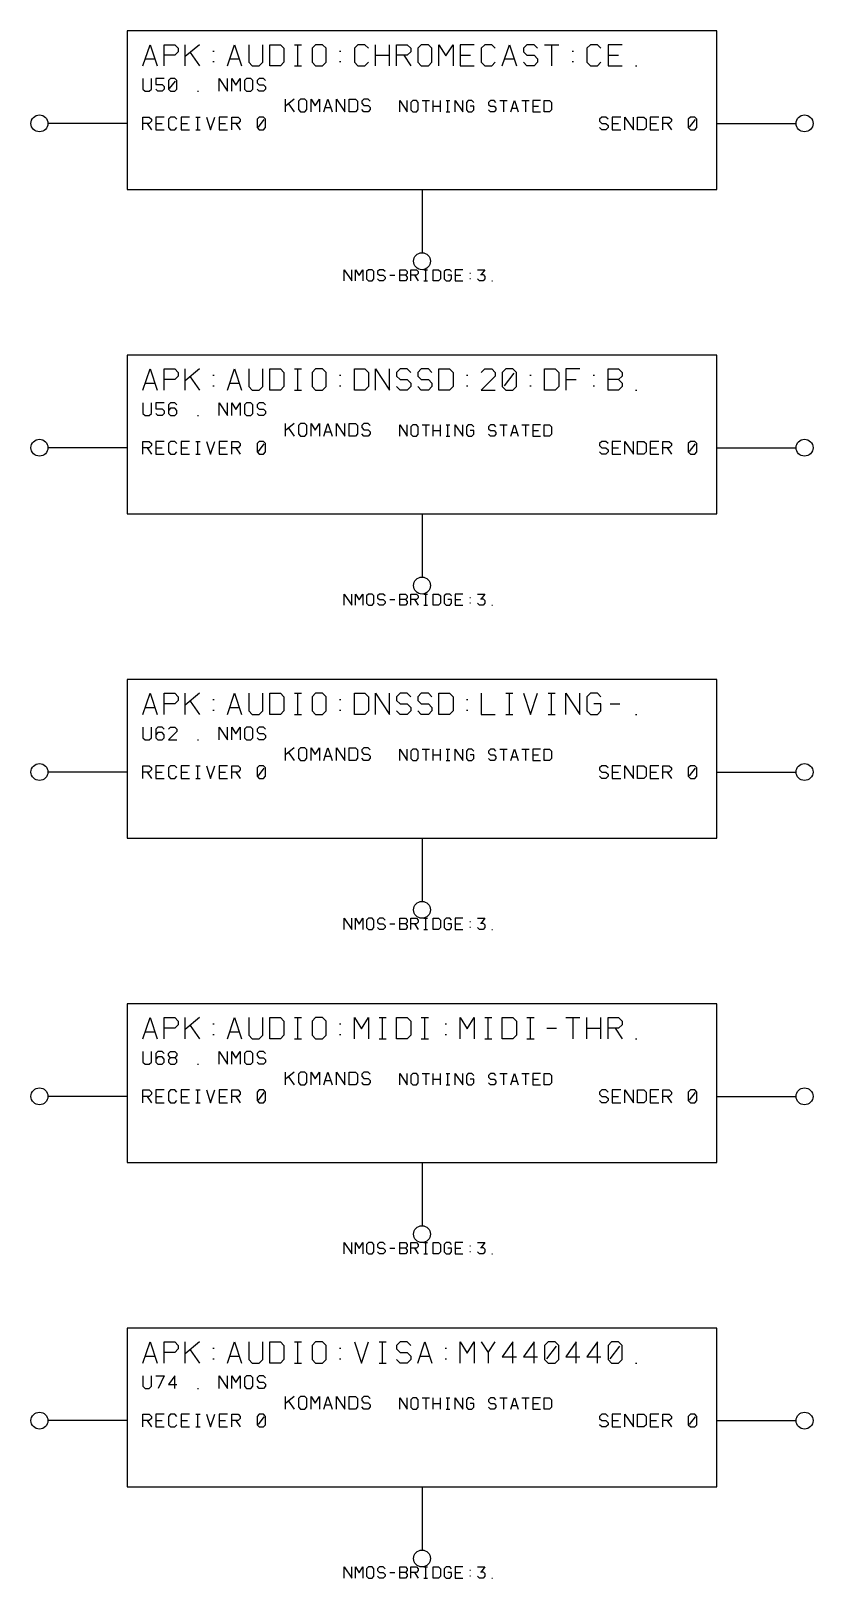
# Model space of a CAD drawing. Header units: millimetres. Extents: x 10 to 2534, y 10 to 1372.
# Drawn here: x 862.3 to 1010.3, y 702.9 to 995.8 of the extents above; entities that cross this region are included whole.
import ezdxf

# ---------------------------------------------------------------- set-up
doc = ezdxf.new("R2010")
doc.units = ezdxf.units.MM
for name, color, linetype, lineweight in [('DEVICE', 7, 'CONTINUOUS', 25), ('LABEL', 8, 'CONTINUOUS', 25), ('PANE', 250, 'CONTINUOUS', 25), ('POINT', 4, 'CONTINUOUS', 25), ('PORT_BUS', 5, 'CONTINUOUS', 25), ('PORT_IN', 3, 'CONTINUOUS', 25), ('PORT_OUT', 30, 'CONTINUOUS', 25)]:
    doc.layers.add(name, color=color, linetype=linetype, lineweight=lineweight)

msp = doc.modelspace()

# ---------------------------------------------------------------- linework, layer by layer
at = {"layer": 'DEVICE'}
for points in [[(880.5, 965.8), (992.1, 965.8), (992.1, 995.8), (880.5, 995.8)], [(880.5, 904.4), (992.1, 904.4), (992.1, 934.4), (880.5, 934.4)], [(880.5, 843), (992.1, 843), (992.1, 873), (880.5, 873)], [(880.5, 781.6), (992.1, 781.6), (992.1, 811.6), (880.5, 811.6)], [(880.5, 720.2), (992.1, 720.2), (992.1, 750.2), (880.5, 750.2)]]:
    msp.add_lwpolyline(points, close=True, dxfattribs=at)
at = {"layer": 'LABEL'}
for points in [[(883.5, 989.2), (884.833333, 993.2), (886.166667, 989.2)], [(887.5, 989.2), (887.5, 993.2), (889.5, 993.2), (890.166667, 992.533333), (890.166667, 991.866667), (889.5, 991.2), (887.5, 991.2)], [(891.5, 989.2), (891.5, 993.2)], [(894.166667, 993.2), (891.5, 990.933333)], [(899.5, 989.2), (900.833333, 993.2), (902.166667, 989.2)], [(903.5, 993.2), (903.5, 989.866667), (904.166667, 989.2), (905.5, 989.2), (906.166667, 989.866667), (906.166667, 993.2)], [(907.5, 989.2), (907.5, 993.2), (909.5, 993.2), (910.166667, 992.533333), (910.166667, 989.866667), (909.5, 989.2), (907.5, 989.2)], [(912.166667, 993.2), (913.5, 993.2)], [(912.833333, 989.2), (912.833333, 993.2)], [(916.166667, 989.2), (917.5, 989.2), (918.166667, 989.866667), (918.166667, 992.533333), (917.5, 993.2), (916.166667, 993.2), (915.5, 992.533333), (915.5, 989.866667), (916.166667, 989.2)], [(926.166667, 992.533333), (925.5, 993.2), (924.166667, 993.2), (923.5, 992.533333), (923.5, 989.866667), (924.166667, 989.2), (925.5, 989.2), (926.166667, 989.866667)], [(927.5, 989.2), (927.5, 993.2)], [(930.166667, 989.2), (930.166667, 993.2)], [(931.5, 989.2), (931.5, 993.2), (933.5, 993.2), (934.166667, 992.533333), (934.166667, 991.866667), (933.5, 991.2), (931.5, 991.2)], [(936.166667, 989.2), (937.5, 989.2), (938.166667, 989.866667), (938.166667, 992.533333), (937.5, 993.2), (936.166667, 993.2), (935.5, 992.533333), (935.5, 989.866667), (936.166667, 989.2)], [(939.5, 989.2), (939.5, 993.2), (940.833333, 991.066667), (942.166667, 993.2), (942.166667, 989.2)], [(946.166667, 993.2), (943.5, 993.2), (943.5, 989.2), (946.166667, 989.2)], [(950.166667, 992.533333), (949.5, 993.2), (948.166667, 993.2), (947.5, 992.533333), (947.5, 989.866667), (948.166667, 989.2), (949.5, 989.2), (950.166667, 989.866667)], [(951.5, 989.2), (952.833333, 993.2), (954.166667, 989.2)], [(958.166667, 992.533333), (957.5, 993.2), (956.166667, 993.2), (955.5, 992.533333), (955.5, 991.866667), (956.166667, 991.2), (957.5, 991.2), (958.166667, 990.533333), (958.166667, 989.866667), (957.5, 989.2), (956.166667, 989.2), (955.5, 989.866667)], [(959.5, 993.2), (962.166667, 993.2)], [(960.833333, 993.2), (960.833333, 989.2)], [(970.166667, 992.533333), (969.5, 993.2), (968.166667, 993.2), (967.5, 992.533333), (967.5, 989.866667), (968.166667, 989.2), (969.5, 989.2), (970.166667, 989.866667)], [(974.166667, 993.2), (971.5, 993.2), (971.5, 989.2), (974.166667, 989.2)], [(883.966667, 990.533333), (885.7, 990.533333)], [(892.433333, 991.733333), (894.166667, 989.2)], [(896.7, 992), (896.966667, 992)], [(899.966667, 990.533333), (901.7, 990.533333)], [(920.7, 992), (920.966667, 992)], [(927.5, 991.2), (930.166667, 991.2)], [(932.833333, 991.2), (934.166667, 989.2)], [(943.5, 991.2), (945.5, 991.2)], [(951.966667, 990.533333), (953.7, 990.533333)], [(964.7, 992), (964.966667, 992)], [(971.5, 991.2), (973.5, 991.2)], [(896.7, 990), (896.966667, 990)], [(912.166667, 989.2), (913.5, 989.2)], [(920.7, 990), (920.966667, 990)], [(964.7, 990), (964.966667, 990)], [(976.7, 989.2), (976.966667, 989.2)], [(883.5, 986.8), (883.5, 984.8), (883.9, 984.4), (884.7, 984.4), (885.1, 984.8), (885.1, 986.8)], [(887.5, 986.8), (885.9, 986.8), (885.9, 985.68), (887.1, 985.68), (887.5, 985.28), (887.5, 984.8), (887.1, 984.4), (886.3, 984.4), (885.9, 984.8)], [(888.7, 984.4), (889.5, 984.4), (889.9, 984.8), (889.9, 986.4), (889.5, 986.8), (888.7, 986.8), (888.3, 986.4), (888.3, 984.8), (888.7, 984.4)], [(888.54, 984.88), (889.66, 986.32)], [(893.82, 984.4), (893.98, 984.4)], [(897.9, 984.4), (897.9, 986.8), (899.5, 984.4), (899.5, 986.8)], [(900.3, 984.4), (900.3, 986.8), (901.1, 985.52), (901.9, 986.8), (901.9, 984.4)], [(903.1, 984.4), (903.9, 984.4), (904.3, 984.8), (904.3, 986.4), (903.9, 986.8), (903.1, 986.8), (902.7, 986.4), (902.7, 984.8), (903.1, 984.4)], [(906.7, 986.4), (906.3, 986.8), (905.5, 986.8), (905.1, 986.4), (905.1, 986), (905.5, 985.6), (906.3, 985.6), (906.7, 985.2), (906.7, 984.8), (906.3, 984.4), (905.5, 984.4), (905.1, 984.8)], [(883.5, 977.1), (883.5, 979.5), (884.7, 979.5), (885.1, 979.1), (885.1, 978.7), (884.7, 978.3), (883.5, 978.3)], [(884.3, 978.3), (885.1, 977.1)], [(887.5, 979.5), (885.9, 979.5), (885.9, 977.1), (887.5, 977.1)], [(885.9, 978.3), (887.1, 978.3)], [(889.9, 979.1), (889.5, 979.5), (888.7, 979.5), (888.3, 979.1), (888.3, 977.5), (888.7, 977.1), (889.5, 977.1), (889.9, 977.5)], [(892.3, 979.5), (890.7, 979.5), (890.7, 977.1), (892.3, 977.1)], [(890.7, 978.3), (891.9, 978.3)], [(893.5, 979.5), (894.3, 979.5)], [(893.9, 977.1), (893.9, 979.5)], [(895.5, 979.5), (896.3, 977.1), (897.1, 979.5)], [(899.5, 979.5), (897.9, 979.5), (897.9, 977.1), (899.5, 977.1)], [(897.9, 978.3), (899.1, 978.3)], [(900.3, 977.1), (900.3, 979.5), (901.5, 979.5), (901.9, 979.1), (901.9, 978.7), (901.5, 978.3), (900.3, 978.3)], [(901.1, 978.3), (901.9, 977.1)], [(905.5, 977.1), (906.3, 977.1), (906.7, 977.5), (906.7, 979.1), (906.3, 979.5), (905.5, 979.5), (905.1, 979.1), (905.1, 977.5), (905.5, 977.1)], [(905.34, 977.58), (906.46, 979.02)], [(971.5, 979.1), (971.1, 979.5), (970.3, 979.5), (969.9, 979.1), (969.9, 978.7), (970.3, 978.3), (971.1, 978.3), (971.5, 977.9), (971.5, 977.5), (971.1, 977.1), (970.3, 977.1), (969.9, 977.5)], [(973.9, 979.5), (972.3, 979.5), (972.3, 977.1), (973.9, 977.1)], [(972.3, 978.3), (973.5, 978.3)], [(974.7, 977.1), (974.7, 979.5), (976.3, 977.1), (976.3, 979.5)], [(977.1, 977.1), (977.1, 979.5), (978.3, 979.5), (978.7, 979.1), (978.7, 977.5), (978.3, 977.1), (977.1, 977.1)], [(981.1, 979.5), (979.5, 979.5), (979.5, 977.1), (981.1, 977.1)], [(979.5, 978.3), (980.7, 978.3)], [(981.9, 977.1), (981.9, 979.5), (983.1, 979.5), (983.5, 979.1), (983.5, 978.7), (983.1, 978.3), (981.9, 978.3)], [(982.7, 978.3), (983.5, 977.1)], [(987.1, 977.1), (987.9, 977.1), (988.3, 977.5), (988.3, 979.1), (987.9, 979.5), (987.1, 979.5), (986.7, 979.1), (986.7, 977.5), (987.1, 977.1)], [(986.94, 977.58), (988.06, 979.02)], [(893.5, 977.1), (894.3, 977.1)], [(921.6, 948.5), (921.6, 950.6), (923, 948.5), (923, 950.6)], [(923.7, 948.5), (923.7, 950.6), (924.4, 949.48), (925.1, 950.6), (925.1, 948.5)], [(926.15, 948.5), (926.85, 948.5), (927.2, 948.85), (927.2, 950.25), (926.85, 950.6), (926.15, 950.6), (925.8, 950.25), (925.8, 948.85), (926.15, 948.5)], [(929.3, 950.25), (928.95, 950.6), (928.25, 950.6), (927.9, 950.25), (927.9, 949.9), (928.25, 949.55), (928.95, 949.55), (929.3, 949.2), (929.3, 948.85), (928.95, 948.5), (928.25, 948.5), (927.9, 948.85)], [(930.21, 949.55), (931.19, 949.55)], [(932.1, 948.5), (932.1, 950.6), (933.15, 950.6), (933.5, 950.25), (933.5, 949.9), (933.15, 949.55), (932.1, 949.55)], [(933.15, 949.55), (933.5, 949.2), (933.5, 948.85), (933.15, 948.5), (932.1, 948.5)], [(934.2, 948.5), (934.2, 950.6), (935.25, 950.6), (935.6, 950.25), (935.6, 949.9), (935.25, 949.55), (934.2, 949.55)], [(934.9, 949.55), (935.6, 948.5)], [(936.65, 950.6), (937.35, 950.6)], [(937, 948.5), (937, 950.6)], [(938.4, 948.5), (938.4, 950.6), (939.45, 950.6), (939.8, 950.25), (939.8, 948.85), (939.45, 948.5), (938.4, 948.5)], [(941.9, 950.25), (941.55, 950.6), (940.85, 950.6), (940.5, 950.25), (940.5, 948.85), (940.85, 948.5), (941.55, 948.5), (941.9, 948.85), (941.9, 949.55), (941.2, 949.55)], [(944, 950.6), (942.6, 950.6), (942.6, 948.5), (944, 948.5)], [(942.6, 949.55), (943.65, 949.55)], [(945.33, 949.97), (945.47, 949.97)], [(946.8, 950.6), (948.2, 950.6), (947.5, 949.69)], [(947.36, 949.69), (947.85, 949.69), (948.2, 949.34), (948.2, 948.85), (947.85, 948.5), (947.15, 948.5), (946.8, 948.85)], [(936.65, 948.5), (937.35, 948.5)], [(945.33, 948.92), (945.47, 948.92)], [(949.53, 948.5), (949.67, 948.5)], [(883.5, 927.8), (884.833333, 931.8), (886.166667, 927.8)], [(887.5, 927.8), (887.5, 931.8), (889.5, 931.8), (890.166667, 931.133333), (890.166667, 930.466667), (889.5, 929.8), (887.5, 929.8)], [(891.5, 927.8), (891.5, 931.8)], [(894.166667, 931.8), (891.5, 929.533333)], [(899.5, 927.8), (900.833333, 931.8), (902.166667, 927.8)], [(903.5, 931.8), (903.5, 928.466667), (904.166667, 927.8), (905.5, 927.8), (906.166667, 928.466667), (906.166667, 931.8)], [(907.5, 927.8), (907.5, 931.8), (909.5, 931.8), (910.166667, 931.133333), (910.166667, 928.466667), (909.5, 927.8), (907.5, 927.8)], [(912.166667, 931.8), (913.5, 931.8)], [(912.833333, 927.8), (912.833333, 931.8)], [(916.166667, 927.8), (917.5, 927.8), (918.166667, 928.466667), (918.166667, 931.133333), (917.5, 931.8), (916.166667, 931.8), (915.5, 931.133333), (915.5, 928.466667), (916.166667, 927.8)], [(923.5, 927.8), (923.5, 931.8), (925.5, 931.8), (926.166667, 931.133333), (926.166667, 928.466667), (925.5, 927.8), (923.5, 927.8)], [(927.5, 927.8), (927.5, 931.8), (930.166667, 927.8), (930.166667, 931.8)], [(934.166667, 931.133333), (933.5, 931.8), (932.166667, 931.8), (931.5, 931.133333), (931.5, 930.466667), (932.166667, 929.8), (933.5, 929.8), (934.166667, 929.133333), (934.166667, 928.466667), (933.5, 927.8), (932.166667, 927.8), (931.5, 928.466667)], [(938.166667, 931.133333), (937.5, 931.8), (936.166667, 931.8), (935.5, 931.133333), (935.5, 930.466667), (936.166667, 929.8), (937.5, 929.8), (938.166667, 929.133333), (938.166667, 928.466667), (937.5, 927.8), (936.166667, 927.8), (935.5, 928.466667)], [(939.5, 927.8), (939.5, 931.8), (941.5, 931.8), (942.166667, 931.133333), (942.166667, 928.466667), (941.5, 927.8), (939.5, 927.8)], [(947.5, 931.133333), (948.166667, 931.8), (949.5, 931.8), (950.166667, 931.133333), (950.166667, 930.466667), (947.5, 927.8), (950.166667, 927.8)], [(952.166667, 927.8), (953.5, 927.8), (954.166667, 928.466667), (954.166667, 931.133333), (953.5, 931.8), (952.166667, 931.8), (951.5, 931.133333), (951.5, 928.466667), (952.166667, 927.8)], [(959.5, 927.8), (959.5, 931.8), (961.5, 931.8), (962.166667, 931.133333), (962.166667, 928.466667), (961.5, 927.8), (959.5, 927.8)], [(966.166667, 931.8), (963.5, 931.8), (963.5, 927.8)], [(971.5, 927.8), (971.5, 931.8), (973.5, 931.8), (974.166667, 931.133333), (974.166667, 930.466667), (973.5, 929.8), (971.5, 929.8)], [(883.966667, 929.133333), (885.7, 929.133333)], [(892.433333, 930.333333), (894.166667, 927.8)], [(896.7, 930.6), (896.966667, 930.6)], [(896.7, 928.6), (896.966667, 928.6)], [(899.966667, 929.133333), (901.7, 929.133333)], [(920.7, 930.6), (920.966667, 930.6)], [(920.7, 928.6), (920.966667, 928.6)], [(944.7, 930.6), (944.966667, 930.6)], [(944.7, 928.6), (944.966667, 928.6)], [(951.9, 928.6), (953.766667, 931)], [(956.7, 930.6), (956.966667, 930.6)], [(956.7, 928.6), (956.966667, 928.6)], [(963.5, 929.8), (965.5, 929.8)], [(968.7, 930.6), (968.966667, 930.6)], [(968.7, 928.6), (968.966667, 928.6)], [(973.5, 929.8), (974.166667, 929.133333), (974.166667, 928.466667), (973.5, 927.8), (971.5, 927.8)], [(912.166667, 927.8), (913.5, 927.8)], [(976.7, 927.8), (976.966667, 927.8)], [(883.5, 925.4), (883.5, 923.4), (883.9, 923), (884.7, 923), (885.1, 923.4), (885.1, 925.4)], [(887.5, 925.4), (885.9, 925.4), (885.9, 924.28), (887.1, 924.28), (887.5, 923.88), (887.5, 923.4), (887.1, 923), (886.3, 923), (885.9, 923.4)], [(889.9, 925), (889.5, 925.4), (888.7, 925.4), (888.3, 925), (888.3, 923.4), (888.7, 923), (889.5, 923), (889.9, 923.4), (889.9, 923.96), (889.5, 924.36), (888.7, 924.36), (888.3, 923.96)], [(893.82, 923), (893.98, 923)], [(897.9, 923), (897.9, 925.4), (899.5, 923), (899.5, 925.4)], [(900.3, 923), (900.3, 925.4), (901.1, 924.12), (901.9, 925.4), (901.9, 923)], [(903.1, 923), (903.9, 923), (904.3, 923.4), (904.3, 925), (903.9, 925.4), (903.1, 925.4), (902.7, 925), (902.7, 923.4), (903.1, 923)], [(906.7, 925), (906.3, 925.4), (905.5, 925.4), (905.1, 925), (905.1, 924.6), (905.5, 924.2), (906.3, 924.2), (906.7, 923.8), (906.7, 923.4), (906.3, 923), (905.5, 923), (905.1, 923.4)], [(883.5, 915.7), (883.5, 918.1), (884.7, 918.1), (885.1, 917.7), (885.1, 917.3), (884.7, 916.9), (883.5, 916.9)], [(884.3, 916.9), (885.1, 915.7)], [(887.5, 918.1), (885.9, 918.1), (885.9, 915.7), (887.5, 915.7)], [(885.9, 916.9), (887.1, 916.9)], [(889.9, 917.7), (889.5, 918.1), (888.7, 918.1), (888.3, 917.7), (888.3, 916.1), (888.7, 915.7), (889.5, 915.7), (889.9, 916.1)], [(892.3, 918.1), (890.7, 918.1), (890.7, 915.7), (892.3, 915.7)], [(890.7, 916.9), (891.9, 916.9)], [(893.5, 918.1), (894.3, 918.1)], [(893.9, 915.7), (893.9, 918.1)], [(895.5, 918.1), (896.3, 915.7), (897.1, 918.1)], [(899.5, 918.1), (897.9, 918.1), (897.9, 915.7), (899.5, 915.7)], [(897.9, 916.9), (899.1, 916.9)], [(900.3, 915.7), (900.3, 918.1), (901.5, 918.1), (901.9, 917.7), (901.9, 917.3), (901.5, 916.9), (900.3, 916.9)], [(901.1, 916.9), (901.9, 915.7)], [(905.5, 915.7), (906.3, 915.7), (906.7, 916.1), (906.7, 917.7), (906.3, 918.1), (905.5, 918.1), (905.1, 917.7), (905.1, 916.1), (905.5, 915.7)], [(905.34, 916.18), (906.46, 917.62)], [(971.5, 917.7), (971.1, 918.1), (970.3, 918.1), (969.9, 917.7), (969.9, 917.3), (970.3, 916.9), (971.1, 916.9), (971.5, 916.5), (971.5, 916.1), (971.1, 915.7), (970.3, 915.7), (969.9, 916.1)], [(973.9, 918.1), (972.3, 918.1), (972.3, 915.7), (973.9, 915.7)], [(972.3, 916.9), (973.5, 916.9)], [(974.7, 915.7), (974.7, 918.1), (976.3, 915.7), (976.3, 918.1)], [(977.1, 915.7), (977.1, 918.1), (978.3, 918.1), (978.7, 917.7), (978.7, 916.1), (978.3, 915.7), (977.1, 915.7)], [(981.1, 918.1), (979.5, 918.1), (979.5, 915.7), (981.1, 915.7)], [(979.5, 916.9), (980.7, 916.9)], [(981.9, 915.7), (981.9, 918.1), (983.1, 918.1), (983.5, 917.7), (983.5, 917.3), (983.1, 916.9), (981.9, 916.9)], [(982.7, 916.9), (983.5, 915.7)], [(987.1, 915.7), (987.9, 915.7), (988.3, 916.1), (988.3, 917.7), (987.9, 918.1), (987.1, 918.1), (986.7, 917.7), (986.7, 916.1), (987.1, 915.7)], [(986.94, 916.18), (988.06, 917.62)], [(893.5, 915.7), (894.3, 915.7)], [(921.6, 887.1), (921.6, 889.2), (923, 887.1), (923, 889.2)], [(923.7, 887.1), (923.7, 889.2), (924.4, 888.08), (925.1, 889.2), (925.1, 887.1)], [(926.15, 887.1), (926.85, 887.1), (927.2, 887.45), (927.2, 888.85), (926.85, 889.2), (926.15, 889.2), (925.8, 888.85), (925.8, 887.45), (926.15, 887.1)], [(929.3, 888.85), (928.95, 889.2), (928.25, 889.2), (927.9, 888.85), (927.9, 888.5), (928.25, 888.15), (928.95, 888.15), (929.3, 887.8), (929.3, 887.45), (928.95, 887.1), (928.25, 887.1), (927.9, 887.45)], [(930.21, 888.15), (931.19, 888.15)], [(932.1, 887.1), (932.1, 889.2), (933.15, 889.2), (933.5, 888.85), (933.5, 888.5), (933.15, 888.15), (932.1, 888.15)], [(933.15, 888.15), (933.5, 887.8), (933.5, 887.45), (933.15, 887.1), (932.1, 887.1)], [(934.2, 887.1), (934.2, 889.2), (935.25, 889.2), (935.6, 888.85), (935.6, 888.5), (935.25, 888.15), (934.2, 888.15)], [(934.9, 888.15), (935.6, 887.1)], [(936.65, 889.2), (937.35, 889.2)], [(937, 887.1), (937, 889.2)], [(938.4, 887.1), (938.4, 889.2), (939.45, 889.2), (939.8, 888.85), (939.8, 887.45), (939.45, 887.1), (938.4, 887.1)], [(941.9, 888.85), (941.55, 889.2), (940.85, 889.2), (940.5, 888.85), (940.5, 887.45), (940.85, 887.1), (941.55, 887.1), (941.9, 887.45), (941.9, 888.15), (941.2, 888.15)], [(944, 889.2), (942.6, 889.2), (942.6, 887.1), (944, 887.1)], [(942.6, 888.15), (943.65, 888.15)], [(945.33, 888.57), (945.47, 888.57)], [(945.33, 887.52), (945.47, 887.52)], [(946.8, 889.2), (948.2, 889.2), (947.5, 888.29)], [(947.36, 888.29), (947.85, 888.29), (948.2, 887.94), (948.2, 887.45), (947.85, 887.1), (947.15, 887.1), (946.8, 887.45)], [(936.65, 887.1), (937.35, 887.1)], [(949.53, 887.1), (949.67, 887.1)], [(883.5, 866.4), (884.833333, 870.4), (886.166667, 866.4)], [(887.5, 866.4), (887.5, 870.4), (889.5, 870.4), (890.166667, 869.733333), (890.166667, 869.066667), (889.5, 868.4), (887.5, 868.4)], [(891.5, 866.4), (891.5, 870.4)], [(894.166667, 870.4), (891.5, 868.133333)], [(899.5, 866.4), (900.833333, 870.4), (902.166667, 866.4)], [(903.5, 870.4), (903.5, 867.066667), (904.166667, 866.4), (905.5, 866.4), (906.166667, 867.066667), (906.166667, 870.4)], [(907.5, 866.4), (907.5, 870.4), (909.5, 870.4), (910.166667, 869.733333), (910.166667, 867.066667), (909.5, 866.4), (907.5, 866.4)], [(912.166667, 870.4), (913.5, 870.4)], [(912.833333, 866.4), (912.833333, 870.4)], [(916.166667, 866.4), (917.5, 866.4), (918.166667, 867.066667), (918.166667, 869.733333), (917.5, 870.4), (916.166667, 870.4), (915.5, 869.733333), (915.5, 867.066667), (916.166667, 866.4)], [(923.5, 866.4), (923.5, 870.4), (925.5, 870.4), (926.166667, 869.733333), (926.166667, 867.066667), (925.5, 866.4), (923.5, 866.4)], [(927.5, 866.4), (927.5, 870.4), (930.166667, 866.4), (930.166667, 870.4)], [(934.166667, 869.733333), (933.5, 870.4), (932.166667, 870.4), (931.5, 869.733333), (931.5, 869.066667), (932.166667, 868.4), (933.5, 868.4), (934.166667, 867.733333), (934.166667, 867.066667), (933.5, 866.4), (932.166667, 866.4), (931.5, 867.066667)], [(938.166667, 869.733333), (937.5, 870.4), (936.166667, 870.4), (935.5, 869.733333), (935.5, 869.066667), (936.166667, 868.4), (937.5, 868.4), (938.166667, 867.733333), (938.166667, 867.066667), (937.5, 866.4), (936.166667, 866.4), (935.5, 867.066667)], [(939.5, 866.4), (939.5, 870.4), (941.5, 870.4), (942.166667, 869.733333), (942.166667, 867.066667), (941.5, 866.4), (939.5, 866.4)], [(947.5, 870.4), (947.5, 866.4), (950.166667, 866.4)], [(952.166667, 870.4), (953.5, 870.4)], [(952.833333, 866.4), (952.833333, 870.4)], [(955.5, 870.4), (956.833333, 866.4), (958.166667, 870.4)], [(960.166667, 870.4), (961.5, 870.4)], [(960.833333, 866.4), (960.833333, 870.4)], [(963.5, 866.4), (963.5, 870.4), (966.166667, 866.4), (966.166667, 870.4)], [(970.166667, 869.733333), (969.5, 870.4), (968.166667, 870.4), (967.5, 869.733333), (967.5, 867.066667), (968.166667, 866.4), (969.5, 866.4), (970.166667, 867.066667), (970.166667, 868.4), (968.833333, 868.4)], [(883.966667, 867.733333), (885.7, 867.733333)], [(892.433333, 868.933333), (894.166667, 866.4)], [(896.7, 869.2), (896.966667, 869.2)], [(896.7, 867.2), (896.966667, 867.2)], [(899.966667, 867.733333), (901.7, 867.733333)], [(920.7, 869.2), (920.966667, 869.2)], [(920.7, 867.2), (920.966667, 867.2)], [(944.7, 869.2), (944.966667, 869.2)], [(944.7, 867.2), (944.966667, 867.2)], [(971.9, 868.4), (973.766667, 868.4)], [(912.166667, 866.4), (913.5, 866.4)], [(952.166667, 866.4), (953.5, 866.4)], [(960.166667, 866.4), (961.5, 866.4)], [(976.7, 866.4), (976.966667, 866.4)], [(883.5, 864), (883.5, 862), (883.9, 861.6), (884.7, 861.6), (885.1, 862), (885.1, 864)], [(887.5, 863.6), (887.1, 864), (886.3, 864), (885.9, 863.6), (885.9, 862), (886.3, 861.6), (887.1, 861.6), (887.5, 862), (887.5, 862.56), (887.1, 862.96), (886.3, 862.96), (885.9, 862.56)], [(888.3, 863.6), (888.7, 864), (889.5, 864), (889.9, 863.6), (889.9, 863.2), (888.3, 861.6), (889.9, 861.6)], [(893.82, 861.6), (893.98, 861.6)], [(897.9, 861.6), (897.9, 864), (899.5, 861.6), (899.5, 864)], [(900.3, 861.6), (900.3, 864), (901.1, 862.72), (901.9, 864), (901.9, 861.6)], [(903.1, 861.6), (903.9, 861.6), (904.3, 862), (904.3, 863.6), (903.9, 864), (903.1, 864), (902.7, 863.6), (902.7, 862), (903.1, 861.6)], [(906.7, 863.6), (906.3, 864), (905.5, 864), (905.1, 863.6), (905.1, 863.2), (905.5, 862.8), (906.3, 862.8), (906.7, 862.4), (906.7, 862), (906.3, 861.6), (905.5, 861.6), (905.1, 862)], [(883.5, 854.3), (883.5, 856.7), (884.7, 856.7), (885.1, 856.3), (885.1, 855.9), (884.7, 855.5), (883.5, 855.5)], [(884.3, 855.5), (885.1, 854.3)], [(887.5, 856.7), (885.9, 856.7), (885.9, 854.3), (887.5, 854.3)], [(885.9, 855.5), (887.1, 855.5)], [(889.9, 856.3), (889.5, 856.7), (888.7, 856.7), (888.3, 856.3), (888.3, 854.7), (888.7, 854.3), (889.5, 854.3), (889.9, 854.7)], [(892.3, 856.7), (890.7, 856.7), (890.7, 854.3), (892.3, 854.3)], [(890.7, 855.5), (891.9, 855.5)], [(893.5, 856.7), (894.3, 856.7)], [(893.9, 854.3), (893.9, 856.7)], [(895.5, 856.7), (896.3, 854.3), (897.1, 856.7)], [(899.5, 856.7), (897.9, 856.7), (897.9, 854.3), (899.5, 854.3)], [(897.9, 855.5), (899.1, 855.5)], [(900.3, 854.3), (900.3, 856.7), (901.5, 856.7), (901.9, 856.3), (901.9, 855.9), (901.5, 855.5), (900.3, 855.5)], [(901.1, 855.5), (901.9, 854.3)], [(905.5, 854.3), (906.3, 854.3), (906.7, 854.7), (906.7, 856.3), (906.3, 856.7), (905.5, 856.7), (905.1, 856.3), (905.1, 854.7), (905.5, 854.3)], [(905.34, 854.78), (906.46, 856.22)], [(971.5, 856.3), (971.1, 856.7), (970.3, 856.7), (969.9, 856.3), (969.9, 855.9), (970.3, 855.5), (971.1, 855.5), (971.5, 855.1), (971.5, 854.7), (971.1, 854.3), (970.3, 854.3), (969.9, 854.7)], [(973.9, 856.7), (972.3, 856.7), (972.3, 854.3), (973.9, 854.3)], [(972.3, 855.5), (973.5, 855.5)], [(974.7, 854.3), (974.7, 856.7), (976.3, 854.3), (976.3, 856.7)], [(977.1, 854.3), (977.1, 856.7), (978.3, 856.7), (978.7, 856.3), (978.7, 854.7), (978.3, 854.3), (977.1, 854.3)], [(981.1, 856.7), (979.5, 856.7), (979.5, 854.3), (981.1, 854.3)], [(979.5, 855.5), (980.7, 855.5)], [(981.9, 854.3), (981.9, 856.7), (983.1, 856.7), (983.5, 856.3), (983.5, 855.9), (983.1, 855.5), (981.9, 855.5)], [(982.7, 855.5), (983.5, 854.3)], [(987.1, 854.3), (987.9, 854.3), (988.3, 854.7), (988.3, 856.3), (987.9, 856.7), (987.1, 856.7), (986.7, 856.3), (986.7, 854.7), (987.1, 854.3)], [(986.94, 854.78), (988.06, 856.22)], [(893.5, 854.3), (894.3, 854.3)], [(921.6, 825.7), (921.6, 827.8), (923, 825.7), (923, 827.8)], [(923.7, 825.7), (923.7, 827.8), (924.4, 826.68), (925.1, 827.8), (925.1, 825.7)], [(926.15, 825.7), (926.85, 825.7), (927.2, 826.05), (927.2, 827.45), (926.85, 827.8), (926.15, 827.8), (925.8, 827.45), (925.8, 826.05), (926.15, 825.7)], [(929.3, 827.45), (928.95, 827.8), (928.25, 827.8), (927.9, 827.45), (927.9, 827.1), (928.25, 826.75), (928.95, 826.75), (929.3, 826.4), (929.3, 826.05), (928.95, 825.7), (928.25, 825.7), (927.9, 826.05)], [(930.21, 826.75), (931.19, 826.75)], [(932.1, 825.7), (932.1, 827.8), (933.15, 827.8), (933.5, 827.45), (933.5, 827.1), (933.15, 826.75), (932.1, 826.75)], [(933.15, 826.75), (933.5, 826.4), (933.5, 826.05), (933.15, 825.7), (932.1, 825.7)], [(934.2, 825.7), (934.2, 827.8), (935.25, 827.8), (935.6, 827.45), (935.6, 827.1), (935.25, 826.75), (934.2, 826.75)], [(934.9, 826.75), (935.6, 825.7)], [(936.65, 827.8), (937.35, 827.8)], [(937, 825.7), (937, 827.8)], [(938.4, 825.7), (938.4, 827.8), (939.45, 827.8), (939.8, 827.45), (939.8, 826.05), (939.45, 825.7), (938.4, 825.7)], [(941.9, 827.45), (941.55, 827.8), (940.85, 827.8), (940.5, 827.45), (940.5, 826.05), (940.85, 825.7), (941.55, 825.7), (941.9, 826.05), (941.9, 826.75), (941.2, 826.75)], [(944, 827.8), (942.6, 827.8), (942.6, 825.7), (944, 825.7)], [(942.6, 826.75), (943.65, 826.75)], [(945.33, 827.17), (945.47, 827.17)], [(945.33, 826.12), (945.47, 826.12)], [(946.8, 827.8), (948.2, 827.8), (947.5, 826.89)], [(947.36, 826.89), (947.85, 826.89), (948.2, 826.54), (948.2, 826.05), (947.85, 825.7), (947.15, 825.7), (946.8, 826.05)], [(936.65, 825.7), (937.35, 825.7)], [(949.53, 825.7), (949.67, 825.7)], [(883.5, 805), (884.833333, 809), (886.166667, 805)], [(887.5, 805), (887.5, 809), (889.5, 809), (890.166667, 808.333333), (890.166667, 807.666667), (889.5, 807), (887.5, 807)], [(891.5, 805), (891.5, 809)], [(894.166667, 809), (891.5, 806.733333)], [(899.5, 805), (900.833333, 809), (902.166667, 805)], [(903.5, 809), (903.5, 805.666667), (904.166667, 805), (905.5, 805), (906.166667, 805.666667), (906.166667, 809)], [(907.5, 805), (907.5, 809), (909.5, 809), (910.166667, 808.333333), (910.166667, 805.666667), (909.5, 805), (907.5, 805)], [(912.166667, 809), (913.5, 809)], [(912.833333, 805), (912.833333, 809)], [(916.166667, 805), (917.5, 805), (918.166667, 805.666667), (918.166667, 808.333333), (917.5, 809), (916.166667, 809), (915.5, 808.333333), (915.5, 805.666667), (916.166667, 805)], [(923.5, 805), (923.5, 809), (924.833333, 806.866667), (926.166667, 809), (926.166667, 805)], [(928.166667, 809), (929.5, 809)], [(928.833333, 805), (928.833333, 809)], [(931.5, 805), (931.5, 809), (933.5, 809), (934.166667, 808.333333), (934.166667, 805.666667), (933.5, 805), (931.5, 805)], [(936.166667, 809), (937.5, 809)], [(936.833333, 805), (936.833333, 809)], [(943.5, 805), (943.5, 809), (944.833333, 806.866667), (946.166667, 809), (946.166667, 805)], [(948.166667, 809), (949.5, 809)], [(948.833333, 805), (948.833333, 809)], [(951.5, 805), (951.5, 809), (953.5, 809), (954.166667, 808.333333), (954.166667, 805.666667), (953.5, 805), (951.5, 805)], [(956.166667, 809), (957.5, 809)], [(956.833333, 805), (956.833333, 809)], [(963.5, 809), (966.166667, 809)], [(964.833333, 809), (964.833333, 805)], [(967.5, 805), (967.5, 809)], [(970.166667, 805), (970.166667, 809)], [(971.5, 805), (971.5, 809), (973.5, 809), (974.166667, 808.333333), (974.166667, 807.666667), (973.5, 807), (971.5, 807)], [(883.966667, 806.333333), (885.7, 806.333333)], [(892.433333, 807.533333), (894.166667, 805)], [(896.7, 807.8), (896.966667, 807.8)], [(896.7, 805.8), (896.966667, 805.8)], [(899.966667, 806.333333), (901.7, 806.333333)], [(920.7, 807.8), (920.966667, 807.8)], [(920.7, 805.8), (920.966667, 805.8)], [(940.7, 807.8), (940.966667, 807.8)], [(940.7, 805.8), (940.966667, 805.8)], [(959.9, 807), (961.766667, 807)], [(967.5, 807), (970.166667, 807)], [(972.833333, 807), (974.166667, 805)], [(883.5, 802.6), (883.5, 800.6), (883.9, 800.2), (884.7, 800.2), (885.1, 800.6), (885.1, 802.6)], [(887.5, 802.2), (887.1, 802.6), (886.3, 802.6), (885.9, 802.2), (885.9, 800.6), (886.3, 800.2), (887.1, 800.2), (887.5, 800.6), (887.5, 801.16), (887.1, 801.56), (886.3, 801.56), (885.9, 801.16)], [(888.7, 801.4), (888.3, 801.8), (888.3, 802.2), (888.7, 802.6), (889.5, 802.6), (889.9, 802.2), (889.9, 801.8), (889.5, 801.4), (888.7, 801.4), (888.3, 801), (888.3, 800.6), (888.7, 800.2), (889.5, 800.2), (889.9, 800.6), (889.9, 801), (889.5, 801.4)], [(897.9, 800.2), (897.9, 802.6), (899.5, 800.2), (899.5, 802.6)], [(900.3, 800.2), (900.3, 802.6), (901.1, 801.32), (901.9, 802.6), (901.9, 800.2)], [(903.1, 800.2), (903.9, 800.2), (904.3, 800.6), (904.3, 802.2), (903.9, 802.6), (903.1, 802.6), (902.7, 802.2), (902.7, 800.6), (903.1, 800.2)], [(906.7, 802.2), (906.3, 802.6), (905.5, 802.6), (905.1, 802.2), (905.1, 801.8), (905.5, 801.4), (906.3, 801.4), (906.7, 801), (906.7, 800.6), (906.3, 800.2), (905.5, 800.2), (905.1, 800.6)], [(912.166667, 805), (913.5, 805)], [(928.166667, 805), (929.5, 805)], [(936.166667, 805), (937.5, 805)], [(948.166667, 805), (949.5, 805)], [(956.166667, 805), (957.5, 805)], [(976.7, 805), (976.966667, 805)], [(893.82, 800.2), (893.98, 800.2)], [(883.5, 792.9), (883.5, 795.3), (884.7, 795.3), (885.1, 794.9), (885.1, 794.5), (884.7, 794.1), (883.5, 794.1)], [(884.3, 794.1), (885.1, 792.9)], [(887.5, 795.3), (885.9, 795.3), (885.9, 792.9), (887.5, 792.9)], [(885.9, 794.1), (887.1, 794.1)], [(889.9, 794.9), (889.5, 795.3), (888.7, 795.3), (888.3, 794.9), (888.3, 793.3), (888.7, 792.9), (889.5, 792.9), (889.9, 793.3)], [(892.3, 795.3), (890.7, 795.3), (890.7, 792.9), (892.3, 792.9)], [(890.7, 794.1), (891.9, 794.1)], [(893.5, 795.3), (894.3, 795.3)], [(893.9, 792.9), (893.9, 795.3)], [(895.5, 795.3), (896.3, 792.9), (897.1, 795.3)], [(899.5, 795.3), (897.9, 795.3), (897.9, 792.9), (899.5, 792.9)], [(897.9, 794.1), (899.1, 794.1)], [(900.3, 792.9), (900.3, 795.3), (901.5, 795.3), (901.9, 794.9), (901.9, 794.5), (901.5, 794.1), (900.3, 794.1)], [(901.1, 794.1), (901.9, 792.9)], [(905.5, 792.9), (906.3, 792.9), (906.7, 793.3), (906.7, 794.9), (906.3, 795.3), (905.5, 795.3), (905.1, 794.9), (905.1, 793.3), (905.5, 792.9)], [(905.34, 793.38), (906.46, 794.82)], [(971.5, 794.9), (971.1, 795.3), (970.3, 795.3), (969.9, 794.9), (969.9, 794.5), (970.3, 794.1), (971.1, 794.1), (971.5, 793.7), (971.5, 793.3), (971.1, 792.9), (970.3, 792.9), (969.9, 793.3)], [(973.9, 795.3), (972.3, 795.3), (972.3, 792.9), (973.9, 792.9)], [(972.3, 794.1), (973.5, 794.1)], [(974.7, 792.9), (974.7, 795.3), (976.3, 792.9), (976.3, 795.3)], [(977.1, 792.9), (977.1, 795.3), (978.3, 795.3), (978.7, 794.9), (978.7, 793.3), (978.3, 792.9), (977.1, 792.9)], [(981.1, 795.3), (979.5, 795.3), (979.5, 792.9), (981.1, 792.9)], [(979.5, 794.1), (980.7, 794.1)], [(981.9, 792.9), (981.9, 795.3), (983.1, 795.3), (983.5, 794.9), (983.5, 794.5), (983.1, 794.1), (981.9, 794.1)], [(982.7, 794.1), (983.5, 792.9)], [(987.1, 792.9), (987.9, 792.9), (988.3, 793.3), (988.3, 794.9), (987.9, 795.3), (987.1, 795.3), (986.7, 794.9), (986.7, 793.3), (987.1, 792.9)], [(986.94, 793.38), (988.06, 794.82)], [(893.5, 792.9), (894.3, 792.9)], [(921.6, 764.3), (921.6, 766.4), (923, 764.3), (923, 766.4)], [(923.7, 764.3), (923.7, 766.4), (924.4, 765.28), (925.1, 766.4), (925.1, 764.3)], [(926.15, 764.3), (926.85, 764.3), (927.2, 764.65), (927.2, 766.05), (926.85, 766.4), (926.15, 766.4), (925.8, 766.05), (925.8, 764.65), (926.15, 764.3)], [(929.3, 766.05), (928.95, 766.4), (928.25, 766.4), (927.9, 766.05), (927.9, 765.7), (928.25, 765.35), (928.95, 765.35), (929.3, 765), (929.3, 764.65), (928.95, 764.3), (928.25, 764.3), (927.9, 764.65)], [(930.21, 765.35), (931.19, 765.35)], [(932.1, 764.3), (932.1, 766.4), (933.15, 766.4), (933.5, 766.05), (933.5, 765.7), (933.15, 765.35), (932.1, 765.35)], [(933.15, 765.35), (933.5, 765), (933.5, 764.65), (933.15, 764.3), (932.1, 764.3)], [(934.2, 764.3), (934.2, 766.4), (935.25, 766.4), (935.6, 766.05), (935.6, 765.7), (935.25, 765.35), (934.2, 765.35)], [(934.9, 765.35), (935.6, 764.3)], [(936.65, 766.4), (937.35, 766.4)], [(937, 764.3), (937, 766.4)], [(938.4, 764.3), (938.4, 766.4), (939.45, 766.4), (939.8, 766.05), (939.8, 764.65), (939.45, 764.3), (938.4, 764.3)], [(941.9, 766.05), (941.55, 766.4), (940.85, 766.4), (940.5, 766.05), (940.5, 764.65), (940.85, 764.3), (941.55, 764.3), (941.9, 764.65), (941.9, 765.35), (941.2, 765.35)], [(944, 766.4), (942.6, 766.4), (942.6, 764.3), (944, 764.3)], [(942.6, 765.35), (943.65, 765.35)], [(945.33, 765.77), (945.47, 765.77)], [(945.33, 764.72), (945.47, 764.72)], [(946.8, 766.4), (948.2, 766.4), (947.5, 765.49)], [(947.36, 765.49), (947.85, 765.49), (948.2, 765.14), (948.2, 764.65), (947.85, 764.3), (947.15, 764.3), (946.8, 764.65)], [(936.65, 764.3), (937.35, 764.3)], [(949.53, 764.3), (949.67, 764.3)], [(883.5, 743.6), (884.833333, 747.6), (886.166667, 743.6)], [(887.5, 743.6), (887.5, 747.6), (889.5, 747.6), (890.166667, 746.933333), (890.166667, 746.266667), (889.5, 745.6), (887.5, 745.6)], [(891.5, 743.6), (891.5, 747.6)], [(894.166667, 747.6), (891.5, 745.333333)], [(899.5, 743.6), (900.833333, 747.6), (902.166667, 743.6)], [(903.5, 747.6), (903.5, 744.266667), (904.166667, 743.6), (905.5, 743.6), (906.166667, 744.266667), (906.166667, 747.6)], [(907.5, 743.6), (907.5, 747.6), (909.5, 747.6), (910.166667, 746.933333), (910.166667, 744.266667), (909.5, 743.6), (907.5, 743.6)], [(912.166667, 747.6), (913.5, 747.6)], [(912.833333, 743.6), (912.833333, 747.6)], [(916.166667, 743.6), (917.5, 743.6), (918.166667, 744.266667), (918.166667, 746.933333), (917.5, 747.6), (916.166667, 747.6), (915.5, 746.933333), (915.5, 744.266667), (916.166667, 743.6)], [(923.5, 747.6), (924.833333, 743.6), (926.166667, 747.6)], [(928.166667, 747.6), (929.5, 747.6)], [(928.833333, 743.6), (928.833333, 747.6)], [(934.166667, 746.933333), (933.5, 747.6), (932.166667, 747.6), (931.5, 746.933333), (931.5, 746.266667), (932.166667, 745.6), (933.5, 745.6), (934.166667, 744.933333), (934.166667, 744.266667), (933.5, 743.6), (932.166667, 743.6), (931.5, 744.266667)], [(935.5, 743.6), (936.833333, 747.6), (938.166667, 743.6)], [(943.5, 743.6), (943.5, 747.6), (944.833333, 745.466667), (946.166667, 747.6), (946.166667, 743.6)], [(947.5, 747.6), (948.833333, 745.6), (950.166667, 747.6)], [(953.5, 743.6), (953.5, 747.6), (951.5, 744.8), (954.166667, 744.8)], [(957.5, 743.6), (957.5, 747.6), (955.5, 744.8), (958.166667, 744.8)], [(960.166667, 743.6), (961.5, 743.6), (962.166667, 744.266667), (962.166667, 746.933333), (961.5, 747.6), (960.166667, 747.6), (959.5, 746.933333), (959.5, 744.266667), (960.166667, 743.6)], [(965.5, 743.6), (965.5, 747.6), (963.5, 744.8), (966.166667, 744.8)], [(969.5, 743.6), (969.5, 747.6), (967.5, 744.8), (970.166667, 744.8)], [(972.166667, 743.6), (973.5, 743.6), (974.166667, 744.266667), (974.166667, 746.933333), (973.5, 747.6), (972.166667, 747.6), (971.5, 746.933333), (971.5, 744.266667), (972.166667, 743.6)], [(883.966667, 744.933333), (885.7, 744.933333)], [(892.433333, 746.133333), (894.166667, 743.6)], [(896.7, 746.4), (896.966667, 746.4)], [(896.7, 744.4), (896.966667, 744.4)], [(899.966667, 744.933333), (901.7, 744.933333)], [(920.7, 746.4), (920.966667, 746.4)], [(920.7, 744.4), (920.966667, 744.4)], [(935.966667, 744.933333), (937.7, 744.933333)], [(940.7, 746.4), (940.966667, 746.4)], [(940.7, 744.4), (940.966667, 744.4)], [(948.833333, 745.6), (948.833333, 743.6)], [(959.9, 744.4), (961.766667, 746.8)], [(971.9, 744.4), (973.766667, 746.8)], [(883.5, 741.2), (883.5, 739.2), (883.9, 738.8), (884.7, 738.8), (885.1, 739.2), (885.1, 741.2)], [(885.9, 741.2), (887.5, 741.2), (886.38, 738.8)], [(889.5, 738.8), (889.5, 741.2), (888.3, 739.52), (889.9, 739.52)], [(897.9, 738.8), (897.9, 741.2), (899.5, 738.8), (899.5, 741.2)], [(900.3, 738.8), (900.3, 741.2), (901.1, 739.92), (901.9, 741.2), (901.9, 738.8)], [(903.1, 738.8), (903.9, 738.8), (904.3, 739.2), (904.3, 740.8), (903.9, 741.2), (903.1, 741.2), (902.7, 740.8), (902.7, 739.2), (903.1, 738.8)], [(906.7, 740.8), (906.3, 741.2), (905.5, 741.2), (905.1, 740.8), (905.1, 740.4), (905.5, 740), (906.3, 740), (906.7, 739.6), (906.7, 739.2), (906.3, 738.8), (905.5, 738.8), (905.1, 739.2)], [(912.166667, 743.6), (913.5, 743.6)], [(928.166667, 743.6), (929.5, 743.6)], [(976.7, 743.6), (976.966667, 743.6)], [(893.82, 738.8), (893.98, 738.8)], [(883.5, 731.5), (883.5, 733.9), (884.7, 733.9), (885.1, 733.5), (885.1, 733.1), (884.7, 732.7), (883.5, 732.7)], [(884.3, 732.7), (885.1, 731.5)], [(887.5, 733.9), (885.9, 733.9), (885.9, 731.5), (887.5, 731.5)], [(885.9, 732.7), (887.1, 732.7)], [(889.9, 733.5), (889.5, 733.9), (888.7, 733.9), (888.3, 733.5), (888.3, 731.9), (888.7, 731.5), (889.5, 731.5), (889.9, 731.9)], [(892.3, 733.9), (890.7, 733.9), (890.7, 731.5), (892.3, 731.5)], [(890.7, 732.7), (891.9, 732.7)], [(893.5, 733.9), (894.3, 733.9)], [(893.9, 731.5), (893.9, 733.9)], [(895.5, 733.9), (896.3, 731.5), (897.1, 733.9)], [(899.5, 733.9), (897.9, 733.9), (897.9, 731.5), (899.5, 731.5)], [(897.9, 732.7), (899.1, 732.7)], [(900.3, 731.5), (900.3, 733.9), (901.5, 733.9), (901.9, 733.5), (901.9, 733.1), (901.5, 732.7), (900.3, 732.7)], [(901.1, 732.7), (901.9, 731.5)], [(905.5, 731.5), (906.3, 731.5), (906.7, 731.9), (906.7, 733.5), (906.3, 733.9), (905.5, 733.9), (905.1, 733.5), (905.1, 731.9), (905.5, 731.5)], [(905.34, 731.98), (906.46, 733.42)], [(971.5, 733.5), (971.1, 733.9), (970.3, 733.9), (969.9, 733.5), (969.9, 733.1), (970.3, 732.7), (971.1, 732.7), (971.5, 732.3), (971.5, 731.9), (971.1, 731.5), (970.3, 731.5), (969.9, 731.9)], [(973.9, 733.9), (972.3, 733.9), (972.3, 731.5), (973.9, 731.5)], [(972.3, 732.7), (973.5, 732.7)], [(974.7, 731.5), (974.7, 733.9), (976.3, 731.5), (976.3, 733.9)], [(977.1, 731.5), (977.1, 733.9), (978.3, 733.9), (978.7, 733.5), (978.7, 731.9), (978.3, 731.5), (977.1, 731.5)], [(981.1, 733.9), (979.5, 733.9), (979.5, 731.5), (981.1, 731.5)], [(979.5, 732.7), (980.7, 732.7)], [(981.9, 731.5), (981.9, 733.9), (983.1, 733.9), (983.5, 733.5), (983.5, 733.1), (983.1, 732.7), (981.9, 732.7)], [(982.7, 732.7), (983.5, 731.5)], [(987.1, 731.5), (987.9, 731.5), (988.3, 731.9), (988.3, 733.5), (987.9, 733.9), (987.1, 733.9), (986.7, 733.5), (986.7, 731.9), (987.1, 731.5)], [(986.94, 731.98), (988.06, 733.42)], [(893.5, 731.5), (894.3, 731.5)], [(921.6, 702.9), (921.6, 705), (923, 702.9), (923, 705)], [(923.7, 702.9), (923.7, 705), (924.4, 703.88), (925.1, 705), (925.1, 702.9)], [(926.15, 702.9), (926.85, 702.9), (927.2, 703.25), (927.2, 704.65), (926.85, 705), (926.15, 705), (925.8, 704.65), (925.8, 703.25), (926.15, 702.9)], [(929.3, 704.65), (928.95, 705), (928.25, 705), (927.9, 704.65), (927.9, 704.3), (928.25, 703.95), (928.95, 703.95), (929.3, 703.6), (929.3, 703.25), (928.95, 702.9), (928.25, 702.9), (927.9, 703.25)], [(930.21, 703.95), (931.19, 703.95)], [(932.1, 702.9), (932.1, 705), (933.15, 705), (933.5, 704.65), (933.5, 704.3), (933.15, 703.95), (932.1, 703.95)], [(933.15, 703.95), (933.5, 703.6), (933.5, 703.25), (933.15, 702.9), (932.1, 702.9)], [(934.2, 702.9), (934.2, 705), (935.25, 705), (935.6, 704.65), (935.6, 704.3), (935.25, 703.95), (934.2, 703.95)], [(934.9, 703.95), (935.6, 702.9)], [(936.65, 705), (937.35, 705)], [(937, 702.9), (937, 705)], [(938.4, 702.9), (938.4, 705), (939.45, 705), (939.8, 704.65), (939.8, 703.25), (939.45, 702.9), (938.4, 702.9)], [(941.9, 704.65), (941.55, 705), (940.85, 705), (940.5, 704.65), (940.5, 703.25), (940.85, 702.9), (941.55, 702.9), (941.9, 703.25), (941.9, 703.95), (941.2, 703.95)], [(944, 705), (942.6, 705), (942.6, 702.9), (944, 702.9)], [(942.6, 703.95), (943.65, 703.95)], [(945.33, 704.37), (945.47, 704.37)], [(945.33, 703.32), (945.47, 703.32)], [(946.8, 705), (948.2, 705), (947.5, 704.09)], [(947.36, 704.09), (947.85, 704.09), (948.2, 703.74), (948.2, 703.25), (947.85, 702.9), (947.15, 702.9), (946.8, 703.25)], [(936.65, 702.9), (937.35, 702.9)], [(949.53, 702.9), (949.67, 702.9)]]:
    msp.add_lwpolyline(points, dxfattribs=at)
at = {"layer": 'PANE'}
for points in [[(910.5, 980.5), (910.5, 982.9)], [(912.1, 982.9), (910.5, 981.54)], [(911.06, 982.02), (912.1, 980.5)], [(913.3, 980.5), (914.1, 980.5), (914.5, 980.9), (914.5, 982.5), (914.1, 982.9), (913.3, 982.9), (912.9, 982.5), (912.9, 980.9), (913.3, 980.5)], [(915.3, 980.5), (915.3, 982.9), (916.1, 981.62), (916.9, 982.9), (916.9, 980.5)], [(917.7, 980.5), (918.5, 982.9), (919.3, 980.5)], [(917.98, 981.3), (919.02, 981.3)], [(920.1, 980.5), (920.1, 982.9), (921.7, 980.5), (921.7, 982.9)], [(922.5, 980.5), (922.5, 982.9), (923.7, 982.9), (924.1, 982.5), (924.1, 980.9), (923.7, 980.5), (922.5, 980.5)], [(926.5, 982.5), (926.1, 982.9), (925.3, 982.9), (924.9, 982.5), (924.9, 982.1), (925.3, 981.7), (926.1, 981.7), (926.5, 981.3), (926.5, 980.9), (926.1, 980.5), (925.3, 980.5), (924.9, 980.9)], [(932.1, 980.5), (932.1, 982.6), (933.5, 980.5), (933.5, 982.6)], [(934.55, 980.5), (935.25, 980.5), (935.6, 980.85), (935.6, 982.25), (935.25, 982.6), (934.55, 982.6), (934.2, 982.25), (934.2, 980.85), (934.55, 980.5)], [(936.3, 982.6), (937.7, 982.6)], [(937, 982.6), (937, 980.5)], [(938.4, 980.5), (938.4, 982.6)], [(938.4, 981.55), (939.8, 981.55)], [(939.8, 980.5), (939.8, 982.6)], [(940.85, 982.6), (941.55, 982.6)], [(941.2, 980.5), (941.2, 982.6)], [(942.6, 980.5), (942.6, 982.6), (944, 980.5), (944, 982.6)], [(946.1, 982.25), (945.75, 982.6), (945.05, 982.6), (944.7, 982.25), (944.7, 980.85), (945.05, 980.5), (945.75, 980.5), (946.1, 980.85), (946.1, 981.55), (945.4, 981.55)], [(950.3, 982.25), (949.95, 982.6), (949.25, 982.6), (948.9, 982.25), (948.9, 981.9), (949.25, 981.55), (949.95, 981.55), (950.3, 981.2), (950.3, 980.85), (949.95, 980.5), (949.25, 980.5), (948.9, 980.85)], [(951, 982.6), (952.4, 982.6)], [(951.7, 982.6), (951.7, 980.5)], [(953.1, 980.5), (953.8, 982.6), (954.5, 980.5)], [(955.2, 982.6), (956.6, 982.6)], [(955.9, 982.6), (955.9, 980.5)], [(958.7, 982.6), (957.3, 982.6), (957.3, 980.5), (958.7, 980.5)], [(957.3, 981.55), (958.35, 981.55)], [(959.4, 980.5), (959.4, 982.6), (960.45, 982.6), (960.8, 982.25), (960.8, 980.85), (960.45, 980.5), (959.4, 980.5)], [(940.85, 980.5), (941.55, 980.5)], [(953.345, 981.2), (954.255, 981.2)], [(910.5, 919.1), (910.5, 921.5)], [(912.1, 921.5), (910.5, 920.14)], [(911.06, 920.62), (912.1, 919.1)], [(913.3, 919.1), (914.1, 919.1), (914.5, 919.5), (914.5, 921.1), (914.1, 921.5), (913.3, 921.5), (912.9, 921.1), (912.9, 919.5), (913.3, 919.1)], [(915.3, 919.1), (915.3, 921.5), (916.1, 920.22), (916.9, 921.5), (916.9, 919.1)], [(917.7, 919.1), (918.5, 921.5), (919.3, 919.1)], [(917.98, 919.9), (919.02, 919.9)], [(920.1, 919.1), (920.1, 921.5), (921.7, 919.1), (921.7, 921.5)], [(922.5, 919.1), (922.5, 921.5), (923.7, 921.5), (924.1, 921.1), (924.1, 919.5), (923.7, 919.1), (922.5, 919.1)], [(926.5, 921.1), (926.1, 921.5), (925.3, 921.5), (924.9, 921.1), (924.9, 920.7), (925.3, 920.3), (926.1, 920.3), (926.5, 919.9), (926.5, 919.5), (926.1, 919.1), (925.3, 919.1), (924.9, 919.5)], [(932.1, 919.1), (932.1, 921.2), (933.5, 919.1), (933.5, 921.2)], [(934.55, 919.1), (935.25, 919.1), (935.6, 919.45), (935.6, 920.85), (935.25, 921.2), (934.55, 921.2), (934.2, 920.85), (934.2, 919.45), (934.55, 919.1)], [(936.3, 921.2), (937.7, 921.2)], [(937, 921.2), (937, 919.1)], [(938.4, 919.1), (938.4, 921.2)], [(938.4, 920.15), (939.8, 920.15)], [(939.8, 919.1), (939.8, 921.2)], [(940.85, 921.2), (941.55, 921.2)], [(941.2, 919.1), (941.2, 921.2)], [(942.6, 919.1), (942.6, 921.2), (944, 919.1), (944, 921.2)], [(946.1, 920.85), (945.75, 921.2), (945.05, 921.2), (944.7, 920.85), (944.7, 919.45), (945.05, 919.1), (945.75, 919.1), (946.1, 919.45), (946.1, 920.15), (945.4, 920.15)], [(950.3, 920.85), (949.95, 921.2), (949.25, 921.2), (948.9, 920.85), (948.9, 920.5), (949.25, 920.15), (949.95, 920.15), (950.3, 919.8), (950.3, 919.45), (949.95, 919.1), (949.25, 919.1), (948.9, 919.45)], [(951, 921.2), (952.4, 921.2)], [(951.7, 921.2), (951.7, 919.1)], [(953.1, 919.1), (953.8, 921.2), (954.5, 919.1)], [(953.345, 919.8), (954.255, 919.8)], [(955.2, 921.2), (956.6, 921.2)], [(955.9, 921.2), (955.9, 919.1)], [(958.7, 921.2), (957.3, 921.2), (957.3, 919.1), (958.7, 919.1)], [(957.3, 920.15), (958.35, 920.15)], [(959.4, 919.1), (959.4, 921.2), (960.45, 921.2), (960.8, 920.85), (960.8, 919.45), (960.45, 919.1), (959.4, 919.1)], [(940.85, 919.1), (941.55, 919.1)], [(910.5, 857.7), (910.5, 860.1)], [(912.1, 860.1), (910.5, 858.74)], [(911.06, 859.22), (912.1, 857.7)], [(913.3, 857.7), (914.1, 857.7), (914.5, 858.1), (914.5, 859.7), (914.1, 860.1), (913.3, 860.1), (912.9, 859.7), (912.9, 858.1), (913.3, 857.7)], [(915.3, 857.7), (915.3, 860.1), (916.1, 858.82), (916.9, 860.1), (916.9, 857.7)], [(917.7, 857.7), (918.5, 860.1), (919.3, 857.7)], [(917.98, 858.5), (919.02, 858.5)], [(920.1, 857.7), (920.1, 860.1), (921.7, 857.7), (921.7, 860.1)], [(922.5, 857.7), (922.5, 860.1), (923.7, 860.1), (924.1, 859.7), (924.1, 858.1), (923.7, 857.7), (922.5, 857.7)], [(926.5, 859.7), (926.1, 860.1), (925.3, 860.1), (924.9, 859.7), (924.9, 859.3), (925.3, 858.9), (926.1, 858.9), (926.5, 858.5), (926.5, 858.1), (926.1, 857.7), (925.3, 857.7), (924.9, 858.1)], [(932.1, 857.7), (932.1, 859.8), (933.5, 857.7), (933.5, 859.8)], [(934.55, 857.7), (935.25, 857.7), (935.6, 858.05), (935.6, 859.45), (935.25, 859.8), (934.55, 859.8), (934.2, 859.45), (934.2, 858.05), (934.55, 857.7)], [(936.3, 859.8), (937.7, 859.8)], [(937, 859.8), (937, 857.7)], [(938.4, 857.7), (938.4, 859.8)], [(938.4, 858.75), (939.8, 858.75)], [(939.8, 857.7), (939.8, 859.8)], [(940.85, 859.8), (941.55, 859.8)], [(941.2, 857.7), (941.2, 859.8)], [(942.6, 857.7), (942.6, 859.8), (944, 857.7), (944, 859.8)], [(946.1, 859.45), (945.75, 859.8), (945.05, 859.8), (944.7, 859.45), (944.7, 858.05), (945.05, 857.7), (945.75, 857.7), (946.1, 858.05), (946.1, 858.75), (945.4, 858.75)], [(950.3, 859.45), (949.95, 859.8), (949.25, 859.8), (948.9, 859.45), (948.9, 859.1), (949.25, 858.75), (949.95, 858.75), (950.3, 858.4), (950.3, 858.05), (949.95, 857.7), (949.25, 857.7), (948.9, 858.05)], [(951, 859.8), (952.4, 859.8)], [(951.7, 859.8), (951.7, 857.7)], [(953.1, 857.7), (953.8, 859.8), (954.5, 857.7)], [(953.345, 858.4), (954.255, 858.4)], [(955.2, 859.8), (956.6, 859.8)], [(955.9, 859.8), (955.9, 857.7)], [(958.7, 859.8), (957.3, 859.8), (957.3, 857.7), (958.7, 857.7)], [(957.3, 858.75), (958.35, 858.75)], [(959.4, 857.7), (959.4, 859.8), (960.45, 859.8), (960.8, 859.45), (960.8, 858.05), (960.45, 857.7), (959.4, 857.7)], [(940.85, 857.7), (941.55, 857.7)], [(910.5, 796.3), (910.5, 798.7)], [(912.1, 798.7), (910.5, 797.34)], [(911.06, 797.82), (912.1, 796.3)], [(913.3, 796.3), (914.1, 796.3), (914.5, 796.7), (914.5, 798.3), (914.1, 798.7), (913.3, 798.7), (912.9, 798.3), (912.9, 796.7), (913.3, 796.3)], [(915.3, 796.3), (915.3, 798.7), (916.1, 797.42), (916.9, 798.7), (916.9, 796.3)], [(917.7, 796.3), (918.5, 798.7), (919.3, 796.3)], [(917.98, 797.1), (919.02, 797.1)], [(920.1, 796.3), (920.1, 798.7), (921.7, 796.3), (921.7, 798.7)], [(922.5, 796.3), (922.5, 798.7), (923.7, 798.7), (924.1, 798.3), (924.1, 796.7), (923.7, 796.3), (922.5, 796.3)], [(926.5, 798.3), (926.1, 798.7), (925.3, 798.7), (924.9, 798.3), (924.9, 797.9), (925.3, 797.5), (926.1, 797.5), (926.5, 797.1), (926.5, 796.7), (926.1, 796.3), (925.3, 796.3), (924.9, 796.7)], [(932.1, 796.3), (932.1, 798.4), (933.5, 796.3), (933.5, 798.4)], [(934.55, 796.3), (935.25, 796.3), (935.6, 796.65), (935.6, 798.05), (935.25, 798.4), (934.55, 798.4), (934.2, 798.05), (934.2, 796.65), (934.55, 796.3)], [(936.3, 798.4), (937.7, 798.4)], [(937, 798.4), (937, 796.3)], [(938.4, 796.3), (938.4, 798.4)], [(938.4, 797.35), (939.8, 797.35)], [(939.8, 796.3), (939.8, 798.4)], [(940.85, 798.4), (941.55, 798.4)], [(941.2, 796.3), (941.2, 798.4)], [(942.6, 796.3), (942.6, 798.4), (944, 796.3), (944, 798.4)], [(946.1, 798.05), (945.75, 798.4), (945.05, 798.4), (944.7, 798.05), (944.7, 796.65), (945.05, 796.3), (945.75, 796.3), (946.1, 796.65), (946.1, 797.35), (945.4, 797.35)], [(950.3, 798.05), (949.95, 798.4), (949.25, 798.4), (948.9, 798.05), (948.9, 797.7), (949.25, 797.35), (949.95, 797.35), (950.3, 797), (950.3, 796.65), (949.95, 796.3), (949.25, 796.3), (948.9, 796.65)], [(951, 798.4), (952.4, 798.4)], [(951.7, 798.4), (951.7, 796.3)], [(953.1, 796.3), (953.8, 798.4), (954.5, 796.3)], [(953.345, 797), (954.255, 797)], [(955.2, 798.4), (956.6, 798.4)], [(955.9, 798.4), (955.9, 796.3)], [(958.7, 798.4), (957.3, 798.4), (957.3, 796.3), (958.7, 796.3)], [(957.3, 797.35), (958.35, 797.35)], [(959.4, 796.3), (959.4, 798.4), (960.45, 798.4), (960.8, 798.05), (960.8, 796.65), (960.45, 796.3), (959.4, 796.3)], [(940.85, 796.3), (941.55, 796.3)], [(910.5, 734.9), (910.5, 737.3)], [(912.1, 737.3), (910.5, 735.94)], [(911.06, 736.42), (912.1, 734.9)], [(913.3, 734.9), (914.1, 734.9), (914.5, 735.3), (914.5, 736.9), (914.1, 737.3), (913.3, 737.3), (912.9, 736.9), (912.9, 735.3), (913.3, 734.9)], [(915.3, 734.9), (915.3, 737.3), (916.1, 736.02), (916.9, 737.3), (916.9, 734.9)], [(917.7, 734.9), (918.5, 737.3), (919.3, 734.9)], [(917.98, 735.7), (919.02, 735.7)], [(920.1, 734.9), (920.1, 737.3), (921.7, 734.9), (921.7, 737.3)], [(922.5, 734.9), (922.5, 737.3), (923.7, 737.3), (924.1, 736.9), (924.1, 735.3), (923.7, 734.9), (922.5, 734.9)], [(926.5, 736.9), (926.1, 737.3), (925.3, 737.3), (924.9, 736.9), (924.9, 736.5), (925.3, 736.1), (926.1, 736.1), (926.5, 735.7), (926.5, 735.3), (926.1, 734.9), (925.3, 734.9), (924.9, 735.3)], [(932.1, 734.9), (932.1, 737), (933.5, 734.9), (933.5, 737)], [(934.55, 734.9), (935.25, 734.9), (935.6, 735.25), (935.6, 736.65), (935.25, 737), (934.55, 737), (934.2, 736.65), (934.2, 735.25), (934.55, 734.9)], [(936.3, 737), (937.7, 737)], [(937, 737), (937, 734.9)], [(938.4, 734.9), (938.4, 737)], [(938.4, 735.95), (939.8, 735.95)], [(939.8, 734.9), (939.8, 737)], [(940.85, 737), (941.55, 737)], [(941.2, 734.9), (941.2, 737)], [(942.6, 734.9), (942.6, 737), (944, 734.9), (944, 737)], [(946.1, 736.65), (945.75, 737), (945.05, 737), (944.7, 736.65), (944.7, 735.25), (945.05, 734.9), (945.75, 734.9), (946.1, 735.25), (946.1, 735.95), (945.4, 735.95)], [(950.3, 736.65), (949.95, 737), (949.25, 737), (948.9, 736.65), (948.9, 736.3), (949.25, 735.95), (949.95, 735.95), (950.3, 735.6), (950.3, 735.25), (949.95, 734.9), (949.25, 734.9), (948.9, 735.25)], [(951, 737), (952.4, 737)], [(951.7, 737), (951.7, 734.9)], [(953.1, 734.9), (953.8, 737), (954.5, 734.9)], [(953.345, 735.6), (954.255, 735.6)], [(955.2, 737), (956.6, 737)], [(955.9, 737), (955.9, 734.9)], [(958.7, 737), (957.3, 737), (957.3, 734.9), (958.7, 734.9)], [(957.3, 735.95), (958.35, 735.95)], [(959.4, 734.9), (959.4, 737), (960.45, 737), (960.8, 736.65), (960.8, 735.25), (960.45, 734.9), (959.4, 734.9)], [(940.85, 734.9), (941.55, 734.9)]]:
    msp.add_lwpolyline(points, dxfattribs=at)
at = {"layer": 'POINT'}
for centre in [(863.9, 978.3), (1008.7, 978.3), (936.3, 952.2), (863.9, 916.9), (1008.7, 916.9), (936.3, 890.8), (863.9, 855.5), (1008.7, 855.5), (936.3, 829.4), (863.9, 794.1), (1008.7, 794.1), (936.3, 768), (863.9, 732.7), (1008.7, 732.7), (936.3, 706.6)]:
    msp.add_circle(centre, 1.6, dxfattribs=at)
at = {"layer": 'PORT_BUS'}
for p, q in [((936.3, 965.8), (936.3, 953.8)), ((936.3, 904.4), (936.3, 892.4)), ((936.3, 843), (936.3, 831)), ((936.3, 781.6), (936.3, 769.6)), ((936.3, 720.2), (936.3, 708.2))]:
    msp.add_line(p, q, dxfattribs=at)
at = {"layer": 'PORT_IN'}
for p, q in [((880.5, 978.3), (865.5, 978.3)), ((880.5, 916.9), (865.5, 916.9)), ((880.5, 855.5), (865.5, 855.5)), ((880.5, 794.1), (865.5, 794.1)), ((880.5, 732.7), (865.5, 732.7))]:
    msp.add_line(p, q, dxfattribs=at)
at = {"layer": 'PORT_OUT'}
for p, q in [((992.1, 978.3), (1007.1, 978.3)), ((992.1, 916.9), (1007.1, 916.9)), ((992.1, 855.5), (1007.1, 855.5)), ((992.1, 794.1), (1007.1, 794.1)), ((992.1, 732.7), (1007.1, 732.7))]:
    msp.add_line(p, q, dxfattribs=at)

doc.saveas('drawing.dxf')
